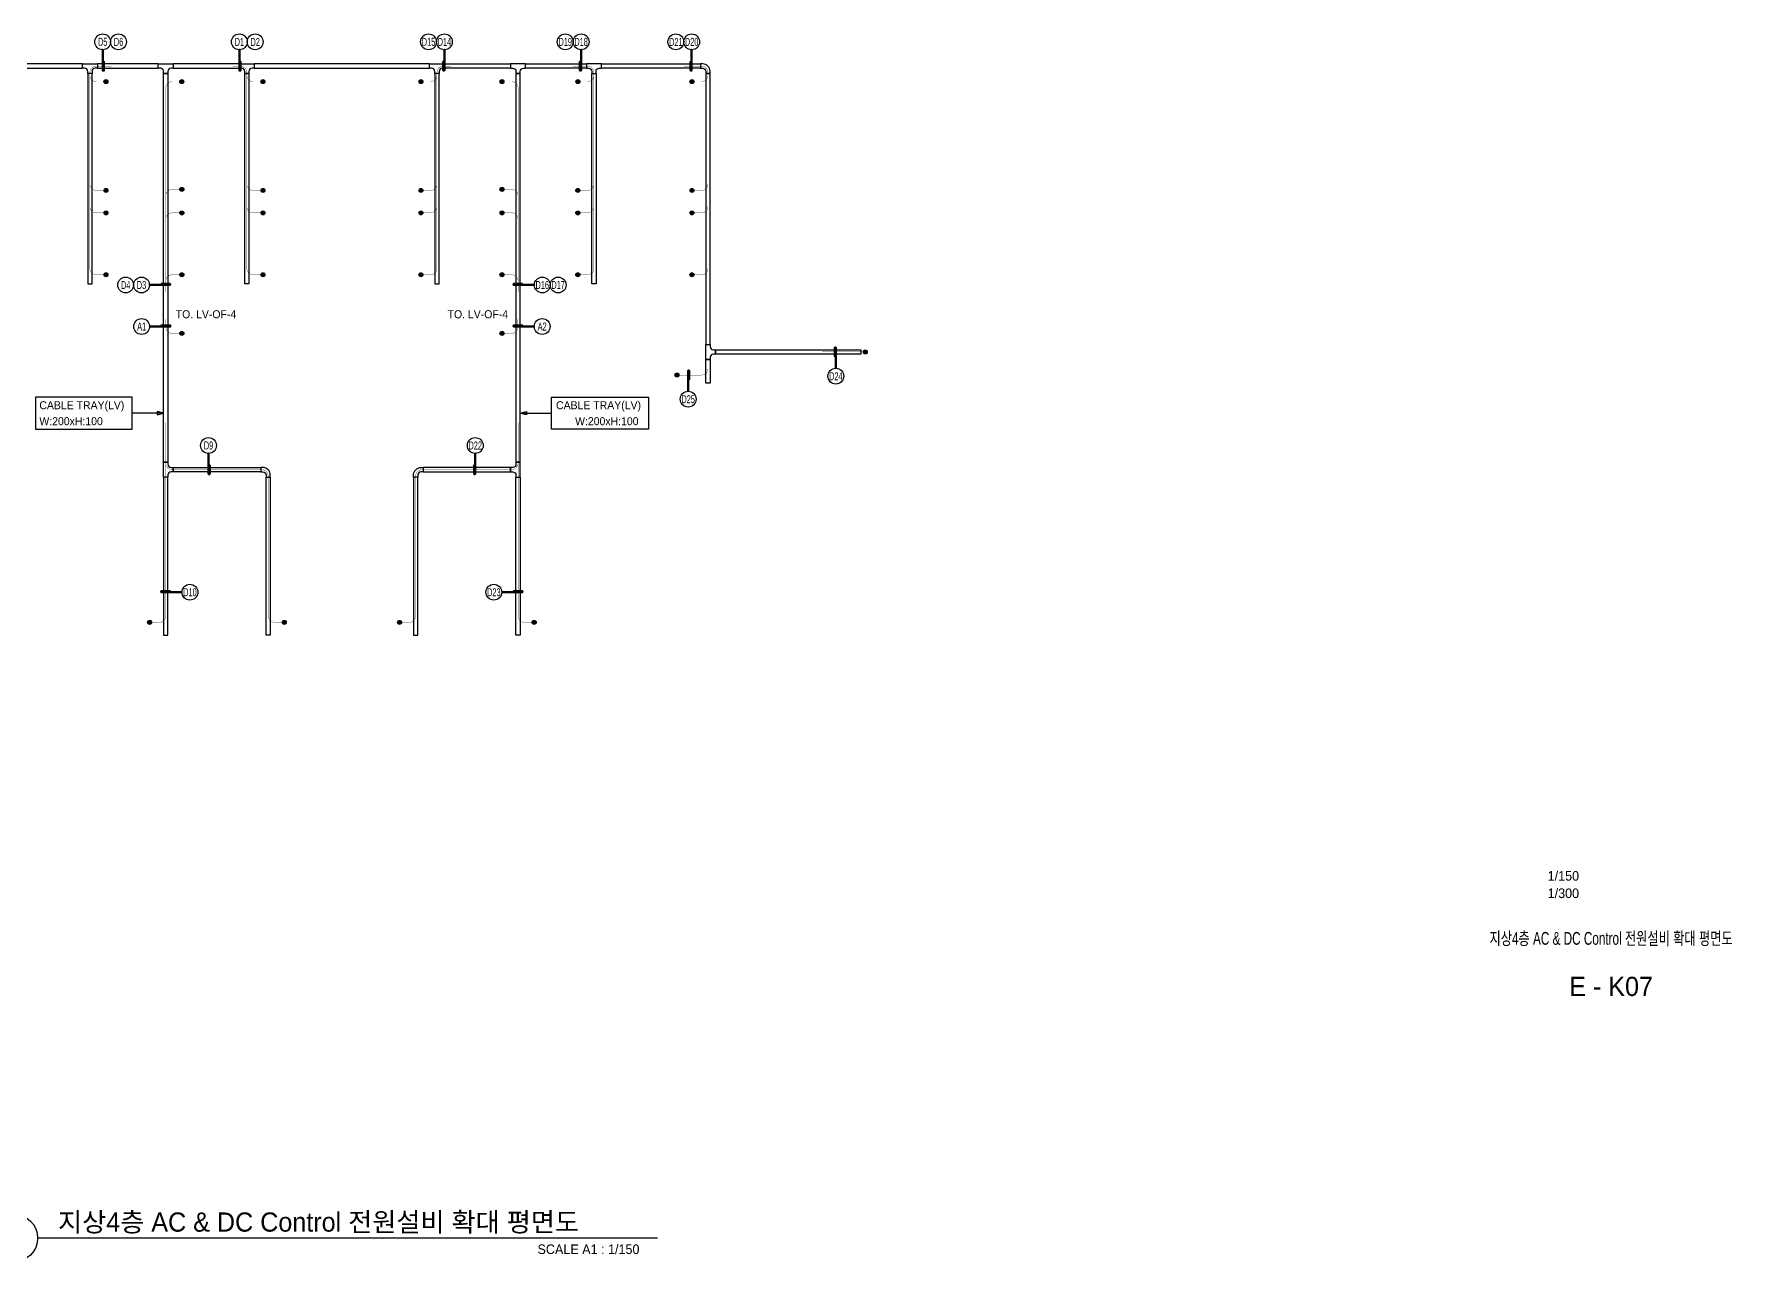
# Model space of a CAD drawing. Header units: millimetres. Extents: x 51585 to 374593, y 4425 to 1197630.
# Drawn here: x 295020 to 374593, y 717225 to 774786 of the extents above; entities that cross this region are included whole.
import ezdxf
from ezdxf.enums import TextEntityAlignment as Align

# ---------------------------------------------------------------- set-up
doc = ezdxf.new("R2010")
doc.units = ezdxf.units.MM
doc.header["$LTSCALE"] = 50
for name, color, linetype in [('-----26 Electrical Cable Tray_CONT', 3, 'Continuous'), ('-----29 Indicator', 1, 'Continuous'), ('-----30 Text', 2, 'Continuous'), ('-----41 Drawing Title', 2, 'Continuous'), ('-----42 Drawing Number', 2, 'Continuous'), ('-----43 Drawing Scale', 3, 'Continuous'), ('AC CONTROL CABLE', 4, 'Continuous'), ('DC CONTROL CABLE', 1, 'Continuous')]:
    doc.layers.add(name, color=color, linetype=linetype)
doc.styles.add('ELEC', font='')
doc.styles.add('돋움', font='')
doc.styles.get('ELEC').set_extended_font_data('Dotum')
doc.styles.get('돋움').set_extended_font_data('Dotum')

msp = doc.modelspace()

# ---------------------------------------------------------------- hatches: boundary and pattern name
at = {"layer": 'AC CONTROL CABLE', "linetype": 'Continuous'}
h = msp.add_hatch(color=256, dxfattribs=at)
edge = h.paths.add_edge_path()
edge.add_arc((301949, 760750), 93.6, 0, 360)
h = msp.add_hatch(color=256, dxfattribs=at)
edge = h.paths.add_edge_path()
edge.add_arc((316951, 760750), 93.6, 180, 540, ccw=False)
at = {"layer": 'DC CONTROL CABLE', "linetype": 'Continuous'}
h = msp.add_hatch(color=256, dxfattribs=at)
edge = h.paths.add_edge_path()
edge.add_arc((298393, 772550), 93.6, 0, 360)
h = msp.add_hatch(color=256, dxfattribs=at)
edge = h.paths.add_edge_path()
edge.add_arc((301948, 772550), 93.6, 0, 360)
h = msp.add_hatch(color=256, dxfattribs=at)
edge = h.paths.add_edge_path()
edge.add_arc((305748, 772550), 93.6, 0, 360)
h = msp.add_hatch(color=256, dxfattribs=at)
edge = h.paths.add_edge_path()
edge.add_arc((313152, 772550), 93.6, 180, 540, ccw=False)
h = msp.add_hatch(color=256, dxfattribs=at)
edge = h.paths.add_edge_path()
edge.add_arc((316952, 772550), 93.6, 180, 540, ccw=False)
h = msp.add_hatch(color=256, dxfattribs=at)
edge = h.paths.add_edge_path()
edge.add_arc((320507, 772550), 93.6, 180, 540, ccw=False)
h = msp.add_hatch(color=256, dxfattribs=at)
edge = h.paths.add_edge_path()
edge.add_arc((325852, 772550), 93.6, 180, 540, ccw=False)
h = msp.add_hatch(color=256, dxfattribs=at)
edge = h.paths.add_edge_path()
edge.add_arc((298394, 767450), 93.6, 0, 360)
h = msp.add_hatch(color=256, dxfattribs=at)
edge = h.paths.add_edge_path()
edge.add_arc((301949, 767500), 93.6, 0, 360)
h = msp.add_hatch(color=256, dxfattribs=at)
edge = h.paths.add_edge_path()
edge.add_arc((305749, 767450), 93.6, 0, 360)
h = msp.add_hatch(color=256, dxfattribs=at)
edge = h.paths.add_edge_path()
edge.add_arc((313151, 767450), 93.6, 180, 540, ccw=False)
h = msp.add_hatch(color=256, dxfattribs=at)
edge = h.paths.add_edge_path()
edge.add_arc((316951, 767500), 93.6, 180, 540, ccw=False)
h = msp.add_hatch(color=256, dxfattribs=at)
edge = h.paths.add_edge_path()
edge.add_arc((320506, 767450), 93.6, 180, 540, ccw=False)
h = msp.add_hatch(color=256, dxfattribs=at)
edge = h.paths.add_edge_path()
edge.add_arc((325851, 767450), 93.6, 180, 540, ccw=False)
h = msp.add_hatch(color=256, dxfattribs=at)
edge = h.paths.add_edge_path()
edge.add_arc((298394, 766400), 93.6, 0, 360)
h = msp.add_hatch(color=256, dxfattribs=at)
edge = h.paths.add_edge_path()
edge.add_arc((301949, 766400), 93.6, 0, 360)
h = msp.add_hatch(color=256, dxfattribs=at)
edge = h.paths.add_edge_path()
edge.add_arc((305749, 766400), 93.6, 0, 360)
h = msp.add_hatch(color=256, dxfattribs=at)
edge = h.paths.add_edge_path()
edge.add_arc((313151, 766400), 93.6, 180, 540, ccw=False)
h = msp.add_hatch(color=256, dxfattribs=at)
edge = h.paths.add_edge_path()
edge.add_arc((316951, 766400), 93.6, 180, 540, ccw=False)
h = msp.add_hatch(color=256, dxfattribs=at)
edge = h.paths.add_edge_path()
edge.add_arc((320506, 766400), 93.6, 180, 540, ccw=False)
h = msp.add_hatch(color=256, dxfattribs=at)
edge = h.paths.add_edge_path()
edge.add_arc((325851, 766400), 93.6, 180, 540, ccw=False)
h = msp.add_hatch(color=256, dxfattribs=at)
edge = h.paths.add_edge_path()
edge.add_arc((298394, 763500), 93.6, 0, 360)
h = msp.add_hatch(color=256, dxfattribs=at)
edge = h.paths.add_edge_path()
edge.add_arc((301949, 763500), 93.6, 0, 360)
h = msp.add_hatch(color=256, dxfattribs=at)
edge = h.paths.add_edge_path()
edge.add_arc((305749, 763500), 93.6, 0, 360)
h = msp.add_hatch(color=256, dxfattribs=at)
edge = h.paths.add_edge_path()
edge.add_arc((313151, 763500), 93.6, 180, 540, ccw=False)
h = msp.add_hatch(color=256, dxfattribs=at)
edge = h.paths.add_edge_path()
edge.add_arc((316951, 763500), 93.6, 180, 540, ccw=False)
h = msp.add_hatch(color=256, dxfattribs=at)
edge = h.paths.add_edge_path()
edge.add_arc((320506, 763500), 93.6, 180, 540, ccw=False)
h = msp.add_hatch(color=256, dxfattribs=at)
edge = h.paths.add_edge_path()
edge.add_arc((325851, 763500), 93.6, 180, 540, ccw=False)
h = msp.add_hatch(color=256, dxfattribs=at)
edge = h.paths.add_edge_path()
edge.add_arc((333975, 759880), 93.6, 0, 360)
h = msp.add_hatch(color=256, dxfattribs=at)
edge = h.paths.add_edge_path()
edge.add_arc((325151, 758800), 93.6, 180, 540, ccw=False)
h = msp.add_hatch(color=256, dxfattribs=at)
edge = h.paths.add_edge_path()
edge.add_arc((300440, 747208), 93.6, 180, 540, ccw=False)
h = msp.add_hatch(color=256, dxfattribs=at)
edge = h.paths.add_edge_path()
edge.add_arc((306750, 747208), 93.6, 0, 360)
h = msp.add_hatch(color=256, dxfattribs=at)
edge = h.paths.add_edge_path()
edge.add_arc((312150, 747208), 93.6, 180, 540, ccw=False)
h = msp.add_hatch(color=256, dxfattribs=at)
edge = h.paths.add_edge_path()
edge.add_arc((318460, 747208), 93.6, 0, 360)

# ---------------------------------------------------------------- linework, layer by layer
at = {"layer": '-----26 Electrical Cable Tray_CONT', "elevation": 0}
for points in [[(297290, 773181), (297290, 773381), (292644, 773381), (292644, 773181)], [(297540, 763067), (297740, 763067), (297740, 772931), (297540, 772931)], [(300844, 773181), (300844, 773381), (297990, 773381), (297990, 773181)], [(301294, 754715), (301094, 754715), (301094, 772931), (301294, 772931)], [(304644, 773181), (304644, 773381), (301544, 773381), (301544, 773181)], [(305094, 763067), (304894, 763067), (304894, 772931), (305094, 772931)], [(313556, 773181), (313556, 773381), (305344, 773381), (305344, 773181)], [(313806, 763067), (314006, 763067), (314006, 772931), (313806, 772931)], [(314256, 773181), (314256, 773381), (317356, 773381), (317356, 773181)], [(317606, 754715), (317806, 754715), (317806, 772931), (317606, 772931)], [(318056, 773181), (318056, 773381), (320910, 773381), (320910, 773181)], [(321360, 763067), (321160, 763067), (321160, 772931), (321360, 772931)], [(321610, 773181), (321610, 773381), (326256, 773381), (326256, 773181)], [(326506, 760230), (326706, 760230), (326706, 772931), (326506, 772931)], [(333761, 759980), (333761, 759780), (326956, 759780), (326956, 759980)], [(326706, 758419), (326506, 758419), (326506, 759530), (326706, 759530)], [(301544, 754265), (301544, 754465), (305645, 754465), (305645, 754265)], [(317356, 754265), (317356, 754465), (313255, 754465), (313255, 754265)], [(301094, 746606), (301294, 746606), (301294, 754013), (301094, 754013)], [(306095, 746607), (305895, 746607), (305895, 754015), (306095, 754015)], [(312805, 746607), (313005, 746607), (313005, 754015), (312805, 754015)], [(317806, 746606), (317606, 746606), (317606, 754013), (317806, 754013)]]:
    msp.add_lwpolyline(points, close=True, dxfattribs=at)
for points in [[(297290, 773181), (297290, 773381), (297990, 773381), (297990, 773181), (297890, 773181, 0.414214), (297740, 773031), (297740, 772931), (297540, 772931), (297540, 773031, 0.414214), (297390, 773181)], [(300844, 773181), (300844, 773381), (301544, 773381), (301544, 773181), (301444, 773181, 0.414214), (301294, 773031), (301294, 772931), (301094, 772931), (301094, 773031, 0.414214), (300944, 773181)], [(304644, 773181), (304644, 773381), (305344, 773381), (305344, 773181), (305244, 773181, 0.414214), (305094, 773031), (305094, 772931), (304894, 772931), (304894, 773031, 0.414214), (304744, 773181)], [(313556, 773181), (313556, 773381), (314256, 773381), (314256, 773181), (314156, 773181, 0.414214), (314006, 773031), (314006, 772931), (313806, 772931), (313806, 773031, 0.414214), (313656, 773181)], [(318056, 773181), (318056, 773381), (317356, 773381), (317356, 773181), (317456, 773181, -0.414214), (317606, 773031), (317606, 772931), (317806, 772931), (317806, 773031, -0.414214), (317956, 773181)], [(321610, 773181), (321610, 773381), (320910, 773381), (320910, 773181), (321010, 773181, -0.414214), (321160, 773031), (321160, 772931), (321360, 772931), (321360, 773031, -0.414214), (321510, 773181)], [(326356, 773181, -0.414214), (326506, 773031), (326506, 772931), (326706, 772931), (326706, 773031, 0.414214), (326356, 773381), (326256, 773381), (326256, 773181)], [(326706, 759530), (326506, 759530), (326506, 760230), (326706, 760230), (326706, 760130, 0.414214), (326856, 759980), (326956, 759980), (326956, 759780), (326856, 759780, 0.414214), (326706, 759630)], [(301294, 754015), (301094, 754015), (301094, 754715), (301294, 754715), (301294, 754615, 0.414214), (301444, 754465), (301544, 754465), (301544, 754265), (301444, 754265, 0.414214), (301294, 754115)], [(305745, 754265, -0.414214), (305895, 754115), (305895, 754015), (306095, 754015), (306095, 754115, 0.414214), (305745, 754465), (305645, 754465), (305645, 754265)], [(313155, 754265, 0.414214), (313005, 754115), (313005, 754015), (312805, 754015), (312805, 754115, -0.414214), (313155, 754465), (313255, 754465), (313255, 754265)], [(317606, 754015), (317806, 754015), (317806, 754715), (317606, 754715), (317606, 754615, -0.414214), (317456, 754465), (317356, 754465), (317356, 754265), (317456, 754265, -0.414214), (317606, 754115)]]:
    msp.add_lwpolyline(points, format="xyb", close=True, dxfattribs=at)
at = {"layer": '-----29 Indicator', "color": 1}
for p, q in [((301094, 757010), (299623, 757010)), ((301094, 757010), (300794, 757085)), ((300794, 757085), (300794, 756935)), ((300794, 756935), (301094, 757010)), ((317806, 757010), (318106, 757085)), ((318106, 756935), (317806, 757010)), ((317806, 757010), (319277, 757010)), ((318106, 757085), (318106, 756935))]:
    msp.add_line(p, q, dxfattribs=at)
at = {"layer": '-----29 Indicator', "lineweight": 100, "elevation": 0}
for points in [[(298241, 774044), (298241, 774044), (298241, 773073), (298295, 773073), (298295, 773488), (298206, 773488)], [(304646, 774044), (304646, 774044), (304646, 773073), (304699, 773073), (304699, 773488), (304610, 773488)], [(314254, 774044), (314254, 774044), (314254, 773073), (314201, 773073), (314201, 773488), (314290, 773488)], [(320659, 774044), (320659, 774044), (320659, 773073), (320605, 773073), (320605, 773488), (320694, 773488)], [(325840, 774044), (325840, 774044), (325840, 773073), (325787, 773073), (325787, 773488), (325876, 773488)], [(300431, 763020), (300431, 763020), (301402, 763020), (301402, 763073), (300987, 763073), (300987, 762984)], [(318469, 763020), (318469, 763020), (317498, 763020), (317498, 763073), (317913, 763073), (317913, 762984)], [(332598, 759117), (332598, 759117), (332598, 760088), (332544, 760088), (332544, 759672), (332633, 759672)], [(325675, 758037), (325675, 758037), (325675, 759008), (325728, 759008), (325728, 758592), (325639, 758592)], [(303201, 755127), (303201, 755127), (303201, 754157), (303254, 754157), (303254, 754572), (303165, 754572)], [(315699, 755127), (315699, 755127), (315699, 754157), (315646, 754157), (315646, 754572), (315735, 754572)], [(301957, 748619), (301957, 748619), (300987, 748619), (300987, 748673), (301402, 748673), (301402, 748584)], [(316943, 748619), (316943, 748619), (317913, 748619), (317913, 748673), (317498, 748673), (317498, 748584)]]:
    msp.add_lwpolyline(points, dxfattribs=at)
at = {"layer": '-----29 Indicator', "lineweight": 100}
for points in [[(300437, 761073), (300437, 761073), (301408, 761073), (301408, 761126), (300992, 761126), (300992, 761037)], [(318463, 761073), (318463, 761073), (317492, 761073), (317492, 761126), (317908, 761126), (317908, 761037)]]:
    msp.add_lwpolyline(points, dxfattribs=at)
at = {"layer": '-----29 Indicator', "color": 1, "elevation": 0}
for points in [[(295086, 757760), (295086, 756260), (299623, 756260), (299623, 757760)], [(323814, 757760), (323814, 756260), (319277, 756260), (319277, 757760)]]:
    msp.add_lwpolyline(points, close=True, dxfattribs=at)
at = {"layer": '-----29 Indicator'}
for centre in [(298241, 774415, 0), (298984, 774415, 0), (304646, 774415, 0), (305388, 774415, 0), (313512, 774415, 0), (314254, 774415, 0), (319916, 774415, 0), (320659, 774415, 0), (325098, 774415, 0), (325840, 774415, 0), (299318, 763020), (300060, 763020), (318840, 763020), (319582, 763020), (300066, 761073), (318834, 761073), (332598, 758746, 0), (325675, 757666, 0), (303201, 755499, 0), (315699, 755499, 0), (302328, 748619, 0), (316572, 748619, 0)]:
    msp.add_circle(centre, 371, dxfattribs=at)
at = {"layer": '-----41 Drawing Title', "color": 7}
msp.add_line((324236, 718350), (295189, 718350), dxfattribs=at)
msp.add_circle((294064, 718350), 1125, dxfattribs=at)
at = {"layer": 'AC CONTROL CABLE', "linetype": 'Continuous'}
for points in [[(301200, 761866, 0, 202, 0), (301200, 761416, 0, 0, 0), (301200, 761325, 0, 0, 0)], [(317700, 761866, 0, 202, 0), (317700, 761416, 0, 0, 0), (317700, 761325, 0, 0, 0)]]:
    msp.add_lwpolyline(points, format="xyseb", dxfattribs=at)
at = {"layer": 'AC CONTROL CABLE', "linetype": 'Continuous', "const_width": 15}
for points in [[(301949, 760750), (301500, 760750, -0.414214), (301200, 761050), (301200, 761416)], [(316951, 760750), (317400, 760750, 0.414214), (317700, 761050), (317700, 761416)]]:
    msp.add_lwpolyline(points, format="xyb", dxfattribs=at)
at = {"layer": 'AC CONTROL CABLE', "linetype": 'Continuous'}
for centre in [(301949, 760750, 0), (316951, 760750, 0)]:
    msp.add_circle(centre, 93.8, dxfattribs=at)
at = {"layer": 'DC CONTROL CABLE', "linetype": 'Continuous', "const_width": 15, "elevation": 0}
for points in [[(298394, 763500), (297940, 763500, -0.414214), (297640, 763800), (297640, 772981, 0), (297640, 772981, -0.414214), (297940, 773281), (298638, 773281)], [(305749, 763500), (305294, 763500, -0.414214), (304994, 763800), (304994, 772981, 0.414214), (304694, 773281), (304337, 773281)], [(313151, 763500), (313606, 763500, 0.414214), (313906, 763800), (313906, 772981, -0.414214), (314206, 773281), (314563, 773281)], [(320506, 763500), (320960, 763500, 0.414214), (321260, 763800), (321260, 772981, 0), (321260, 772981, 0.414214), (320960, 773281), (320262, 773281)], [(325851, 763500), (326306, 763500, 0.414214), (326606, 763800), (326606, 772981, 0.414214), (326306, 773281), (325468, 773281)], [(301948, 772550), (301494, 772550, 0.414214), (301194, 772250), (301194, 762706, 0)], [(316952, 772550), (317406, 772550, -0.414214), (317706, 772250), (317706, 762706, 0)], [(298394, 767450), (297941, 767450, -0.414214), (297641, 767750), (297641, 767750)], [(305749, 767450), (305295, 767450, -0.414214), (304995, 767750), (304995, 767750)], [(313151, 767450), (313605, 767450, 0.414214), (313905, 767750), (313905, 767750)], [(320506, 767450), (320959, 767450, 0.414214), (321259, 767750), (321259, 767750)], [(325851, 767450), (326305, 767450, 0.414214), (326605, 767750), (326605, 767750)], [(298394, 766400), (297941, 766400, -0.414214), (297641, 766700), (297641, 766700)], [(305749, 766400), (305295, 766400, -0.414214), (304995, 766700), (304995, 766700)], [(313151, 766400), (313605, 766400, 0.414214), (313905, 766700), (313905, 766700)], [(320506, 766400), (320959, 766400, 0.414214), (321259, 766700), (321259, 766700)], [(325851, 766400), (326305, 766400, 0.414214), (326605, 766700), (326605, 766700)], [(301949, 763500), (301495, 763500, 0.414214), (301195, 763200), (301195, 763200)], [(316951, 763500), (317405, 763500, -0.414214), (317705, 763200), (317705, 763200)], [(325151, 758800), (326306, 758800, 0.414214), (326606, 759100), (326606, 759520)], [(306750, 747208), (306295, 747208, -0.414214), (305995, 747508), (305995, 754065, 0.414214), (305695, 754365), (301494, 754365, -0.414214), (301194, 754665), (301194, 756560)], [(312150, 747208), (312605, 747208, 0.414214), (312905, 747508), (312905, 754065, -0.414214), (313205, 754365), (317406, 754365, 0.414214), (317706, 754665), (317706, 756560)], [(300440, 747208), (300894, 747208, 0.414214), (301194, 747508), (301194, 754665)], [(318460, 747208), (318006, 747208, -0.414214), (317706, 747508), (317706, 754665)]]:
    msp.add_lwpolyline(points, format="xyb", dxfattribs=at)
at = {"layer": 'DC CONTROL CABLE', "linetype": 'Continuous', "const_width": 15}
for points in [[(298393, 772550), (297940, 772550, -0.414214), (297640, 772850), (297640, 772850)], [(305748, 772550), (305294, 772550, -0.414214), (304994, 772850), (304994, 772850)], [(313152, 772550), (313606, 772550, 0.414214), (313906, 772850), (313906, 772850)], [(320507, 772550), (320960, 772550, 0.414214), (321260, 772850), (321260, 772850)], [(325852, 772550), (326306, 772550, 0.414214), (326606, 772850), (326606, 772850)], [(301949, 767500), (301495, 767500, 0.414214), (301195, 767200), (301195, 767200)], [(316951, 767500), (317405, 767500, -0.414214), (317705, 767200), (317705, 767200)], [(301949, 766400), (301495, 766400, 0.414214), (301195, 766100), (301195, 766100)], [(316951, 766400), (317405, 766400, -0.414214), (317705, 766100), (317705, 766100)]]:
    msp.add_lwpolyline(points, format="xyb", dxfattribs=at)
at = {"layer": 'DC CONTROL CABLE', "linetype": 'Continuous', "elevation": 0}
for points in [[(299088, 773281, 0, 202, 0), (298638, 773281, 0, 0, 0), (298437, 773281, 0, 0, 0)], [(303887, 773281, 0, 202, 0), (304337, 773281, 0, 0, 0), (304539, 773281, 0, 0, 0)], [(315013, 773281, 0, 202, 0), (314563, 773281, 0, 0, 0), (314361, 773281, 0, 0, 0)], [(319812, 773281, 0, 202, 0), (320262, 773281, 0, 0, 0), (320463, 773281, 0, 0, 0)], [(325018, 773281, 0, 202, 0), (325468, 773281, 0, 0, 0), (325670, 773281, 0, 0, 0)], [(301194, 762256, 0, 202, 0), (301194, 762706, 0, 0, 0), (301194, 764001, 0, 0, 0)], [(317706, 762256, 0, 202, 0), (317706, 762706, 0, 0, 0), (317706, 764001, 0, 0, 0)], [(326606, 759970, 0, 202, 0), (326606, 759520, 0, 0, 0), (326606, 759274, 0, 0, 0)], [(331502, 759880, 0, 202, 0), (331952, 759880, 0, 0, 0), (332199, 759880, 0, 0, 0)], [(301194, 757010, 0, 202, 0), (301194, 756560, 0, 0, 0), (301194, 756313, 0, 0, 0)], [(317706, 757010, 0, 202, 0), (317706, 756560, 0, 0, 0), (317706, 756313, 0, 0, 0)]]:
    msp.add_lwpolyline(points, format="xyseb", dxfattribs=at)
at = {"layer": 'DC CONTROL CABLE', "linetype": 'Continuous', "const_width": 15, "elevation": 0}
msp.add_lwpolyline([(333975, 759880), (331952, 759880)], dxfattribs=at)
at = {"layer": 'DC CONTROL CABLE', "linetype": 'Continuous'}
for centre in [(298393, 772550), (301948, 772550), (305748, 772550), (313152, 772550), (316952, 772550), (320507, 772550), (325852, 772550), (298394, 767450), (301949, 767500), (305749, 767450), (313151, 767450), (316951, 767500), (320506, 767450), (325851, 767450), (298394, 766400), (301949, 766400), (305749, 766400), (313151, 766400), (316951, 766400), (320506, 766400), (325851, 766400), (298394, 763500, 0), (301949, 763500, 0), (305749, 763500, 0), (313151, 763500, 0), (316951, 763500, 0), (320506, 763500, 0), (325851, 763500, 0), (333975, 759880, 0), (325151, 758800, 0), (300440, 747208, 0), (306750, 747208, 0), (312150, 747208, 0), (318460, 747208, 0)]:
    msp.add_circle(centre, 93.8, dxfattribs=at)

# ---------------------------------------------------------------- texts
at = {"layer": '-----26 Electrical Cable Tray_CONT', "style": 'ELEC'}
for s, p in [('CABLE TRAY(LV)', (295274, 757385, 0)), ('CABLE TRAY(LV)', (319486, 757385, 0)), ('W:200xH:100', (295274, 756635, 0)), ('W:200xH:100', (320378, 756635, 0))]:
    msp.add_text(s, height=375, dxfattribs=at).set_placement(p, align=Align.MIDDLE_LEFT)
at = {"layer": '-----30 Text', "linetype": 'Continuous', "style": 'ELEC', "width": 0.7}
for s, p in [('D5', (298241, 774415, 0)), ('D6', (298984, 774415, 0)), ('D1', (304646, 774415, 0)), ('D2', (305388, 774415, 0)), ('D15', (313512, 774415, 0)), ('D14', (314254, 774415, 0)), ('D19', (319916, 774415, 0)), ('D18', (320659, 774415, 0)), ('D21', (325098, 774415, 0)), ('D20', (325840, 774415, 0)), ('D4', (299318, 763020)), ('D3', (300060, 763020)), ('D16', (318840, 763020)), ('D17', (319582, 763020)), ('A1', (300066, 761073)), ('A2', (318834, 761073)), ('D24', (332598, 758746, 0)), ('D25', (325675, 757666, 0)), ('D9', (303201, 755499, 0)), ('D22', (315699, 755499, 0)), ('D10', (302328, 748619, 0)), ('D23', (316572, 748619, 0))]:
    msp.add_text(s, height=375, dxfattribs=at).set_placement(p, align=Align.MIDDLE)
at = {"layer": '-----30 Text', "style": '돋움'}
for p in [(303080, 761649), (315820, 761649)]:
    msp.add_text('TO. LV-OF-4', height=375, dxfattribs=at).set_placement(p, align=Align.MIDDLE)
at = {"layer": '-----41 Drawing Title', "style": 'ELEC', "width": 0.7}
msp.add_text('지상4층 AC & DC Control 전원설비 확대 평면도', height=600, dxfattribs=at).set_placement((368925, 732395), align=Align.MIDDLE_CENTER)
at = {"layer": '-----41 Drawing Title', "color": 2, "style": 'ELEC'}
msp.add_text('지상4층 AC & DC Control 전원설비 확대 평면도', height=900, dxfattribs=at).set_placement((296148, 718650))
at = {"layer": '-----41 Drawing Title', "style": 'ELEC'}
msp.add_text('SCALE A1 : 1/150', height=450, dxfattribs=at).set_placement((323394, 717600), align=Align.RIGHT)
at = {"layer": '-----42 Drawing Number', "style": 'ELEC'}
msp.add_text('E - K07', height=900, dxfattribs=at).set_placement((368925, 730145), align=Align.MIDDLE_CENTER)
at = {"layer": '-----43 Drawing Scale', "style": 'ELEC'}
for s, p in [('1/150', (366690, 735325)), ('1/300', (366690, 734510))]:
    msp.add_text(s, height=450, dxfattribs=at).set_placement(p, align=Align.MIDDLE_CENTER)

doc.saveas('drawing.dxf')
